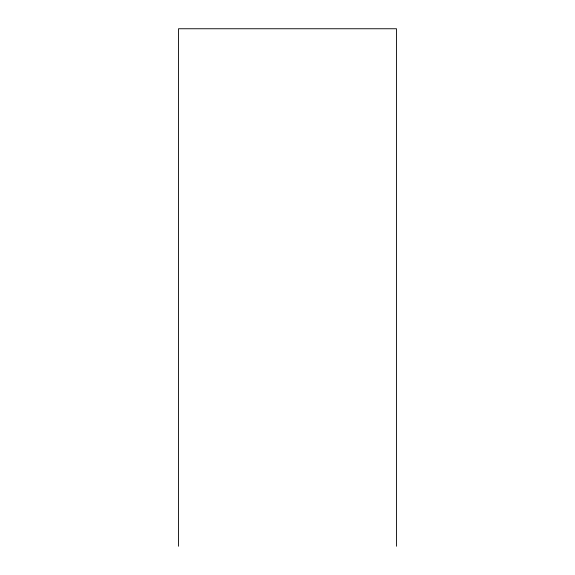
<?xml version="1.0" encoding="UTF-8"?>
<svg xmlns="http://www.w3.org/2000/svg" width="575" height="575" viewBox="0 0 575 575"><rect width="100%" height="100%" fill="white"/><g stroke="black" fill="none" stroke-linecap="round" stroke-linejoin="round"><path stroke-width="0.86" d="M396.484 546.25L396.484 28.75L178.516 28.75L178.516 546.25"/></g></svg>
